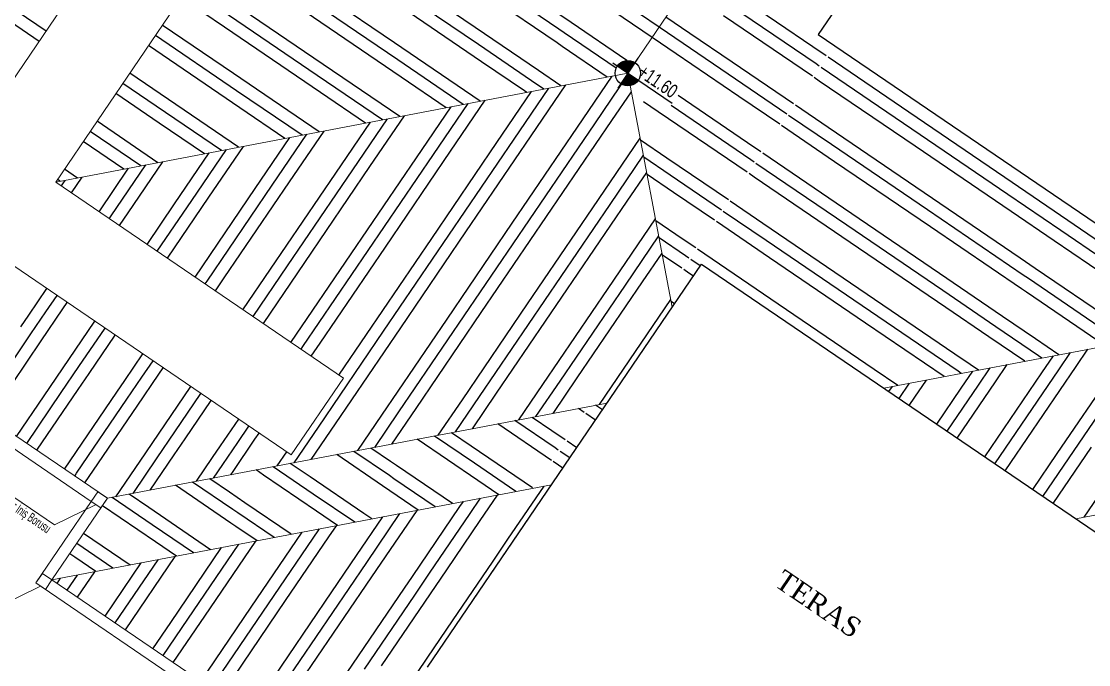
# Model space of a CAD drawing. Header units: millimetres. Extents: x 708 to 46452, y -4963 to 3960.
# Drawn here: x 7281.5 to 7511.5, y -4333.1 to -4194.6 of the extents above; entities that cross this region are included whole.
import ezdxf

# ---------------------------------------------------------------- set-up
doc = ezdxf.new("R2010")
doc.units = ezdxf.units.MM
doc.linetypes.add('DUZ', pattern=[0])
for name, color, linetype, lineweight in [('20', 1, 'Continuous', 0), ('tarama', 150, 'Continuous', 20), ('TEFRİŞ', 8, 'Continuous', 9)]:
    doc.layers.add(name, color=color, linetype=linetype, lineweight=lineweight)
for name, color, linetype in [('DUVARTARAMA', 7, 'Continuous'), ('m.tkl-kot', 4, 'DUZ'), ('Yazı', 7, 'Continuous')]:
    doc.layers.add(name, color=color, linetype=linetype)
doc.styles.add('MtXpl_Times_New_Roma', font='times.ttf')
doc.styles.add('S1', font='arial.ttf', dxfattribs={"width": 0.65, "height": 11})
doc.styles.add('style3', font='arial.ttf', dxfattribs={"width": 0.7, "height": 12})

# ---------------------------------------------------------------- blocks, each defined once
blk = doc.blocks.new('WEFJWE')
for p, q in [((35128.95, -11852.81, -13220.7), (34850.44, -12262.26, -13220.7)), ((34850.44, -12262.26, -13220.7), (35171.26, -12480.48, -13220.7)), ((34513.76, -12807.03, -13220.7), (34749.86, -12459.91, -13220.7)), ((34749.86, -12459.91, -13220.7), (35155.02, -12735.5, -13220.7)), ((34513.76, -12807.03, -13220.7), (34606.56, -12670.6, -13220.7))]:
    blk.add_line(p, q)
at = {"layer": '20'}
for p, q in [((34081.99, -12410.55, -13220.7), (34323.83, -12055, -13220.7)), ((34389.97, -12100, -13220.7), (34193.13, -12389.39, -13220.7)), ((34686.32, -12295.52, -13220.7), (34748.18, -12204.56, -13220.7)), ((34686.32, -12295.52, -13220.7), (34193.13, -12389.39, -13220.7)), ((34686.32, -12295.52, -13220.7), (34724.66, -12496.96, -13220.7)), ((34193.13, -12389.39, -13220.7), (34441.18, -12558.12, -13220.7)), ((34396.19, -12624.27, -13220.7), (34081.99, -12410.55, -13220.7)), ((34223.85, -12664.27, -13220.7), (33901.38, -12444.93, -13220.7)), ((34237.75, -12661.62, -13220.7), (33915.27, -12442.28, -13220.7)), ((34906.97, -12566.77, -13220.7), (35212.61, -12508.6, -13220.7)), ((34441.18, -12558.12, -13220.7), (34396.19, -12624.27, -13220.7)), ((34237.75, -12661.62, -13220.7), (34668.42, -12579.65, -13220.7)), ((35072.34, -12679.26, -13220.7), (35377.98, -12621.08, -13220.7)), ((34620.62, -12649.93, -13220.7), (34189.94, -12731.91, -13220.7)), ((34176.05, -12734.55, -13220.7), (34223.85, -12664.27, -13220.7)), ((34189.94, -12731.91, -13220.7), (34237.75, -12661.62, -13220.7)), ((34950.65, -13249.33, -13220.7), (34189.94, -12731.91, -13220.7)), ((34953.29, -13263.22, -13220.7), (34176.05, -12734.55, -13220.7))]:
    blk.add_line(p, q, dxfattribs=at)
at = {"layer": 'DUVARTARAMA', "color": 16, "linetype": 'Continuous', "true_color": 0x7d0808}
for p, q in [((34554.7, -12256.24, -13220.7), (34472.01, -12199.99, -13220.7)), ((34626.97, -12257.75, -13220.7), (34544.28, -12201.51, -13220.7)), ((34485.23, -12269.46, -13220.7), (34402.55, -12213.22, -13220.7)), ((34557.5, -12270.97, -13220.7), (34474.82, -12214.73, -13220.7)), ((34625.4, -12269.51, -13220.7), (34547.08, -12216.24, -13220.7)), ((34415.77, -12282.68, -13220.7), (34333.08, -12226.44, -13220.7)), ((34845.77, -12272.81, -13220.7), (34767.99, -12219.9, -13220.7)), ((34338.69, -12255.91, -13220.7), (34301.25, -12230.44, -13220.7)), ((34488.04, -12284.19, -13220.7), (34405.35, -12227.95, -13220.7)), ((34560.31, -12285.71, -13220.7), (34477.62, -12229.46, -13220.7)), ((34699.23, -12259.26, -13220.7), (34653.52, -12228.17, -13220.7)), ((34848.58, -12287.55, -13220.7), (34765.89, -12231.3, -13220.7)), ((34184.82, -12259.36, -13220.7), (34160.02, -12242.49, -13220.7)), ((34418.57, -12297.41, -13220.7), (34335.89, -12241.17, -13220.7)), ((34490.84, -12298.93, -13220.7), (34408.16, -12242.69, -13220.7)), ((34637.33, -12251.97, -13220.7), (34624.16, -12243.01, -13220.7)), ((34713.23, -12255.95, -13220.7), (34696.43, -12244.53, -13220.7)), ((34178.86, -12268.13, -13220.7), (34154.05, -12251.26, -13220.7)), ((34346.31, -12295.9, -13220.7), (34285.06, -12254.24, -13220.7)), ((34685.34, -12284.63, -13220.7), (34637.33, -12251.97, -13220.7)), ((34739.87, -12261.25, -13220.7), (34719.2, -12247.18, -13220.7)), ((34845.39, -12298.2, -13220.7), (34768.7, -12246.04, -13220.7)), ((34349.11, -12310.64, -13220.7), (34279.09, -12263.01, -13220.7)), ((34421.38, -12312.15, -13220.7), (34338.69, -12255.91, -13220.7)), ((34609.21, -12293.31, -13220.7), (34554.7, -12256.24, -13220.7)), ((34631.36, -12260.74, -13220.7), (34626.97, -12257.75, -13220.7)), ((34676.24, -12291.27, -13220.7), (34631.36, -12260.74, -13220.7)), ((34707.26, -12264.72, -13220.7), (34699.23, -12259.26, -13220.7)), ((34733.9, -12270.02, -13220.7), (34713.23, -12255.95, -13220.7)), ((34776.31, -12286.03, -13220.7), (34739.87, -12261.25, -13220.7)), ((34351.92, -12325.37, -13220.7), (34273.13, -12271.78, -13220.7)), ((34559.14, -12319.73, -13220.7), (34485.23, -12269.46, -13220.7)), ((34603.24, -12302.08, -13220.7), (34557.5, -12270.97, -13220.7)), ((34629.77, -12272.48, -13220.7), (34625.4, -12269.51, -13220.7)), ((34668.6, -12298.89, -13220.7), (34629.77, -12272.48, -13220.7)), ((34727.94, -12278.79, -13220.7), (34707.26, -12264.72, -13220.7)), ((34779.11, -12300.77, -13220.7), (34733.9, -12270.02, -13220.7)), ((34781.92, -12315.5, -13220.7), (34727.94, -12278.79, -13220.7)), ((34857.32, -12280.66, -13220.7), (34845.77, -12272.81, -13220.7)), ((34928.46, -12329.05, -13220.7), (34858.94, -12281.77, -13220.7)), ((34489.68, -12332.95, -13220.7), (34415.77, -12282.68, -13220.7)), ((34544.4, -12322.53, -13220.7), (34488.04, -12284.19, -13220.7)), ((34597.28, -12310.85, -13220.7), (34560.31, -12285.71, -13220.7)), ((34829.2, -12322.01, -13220.7), (34776.31, -12286.03, -13220.7)), ((34851.35, -12289.43, -13220.7), (34848.58, -12287.55, -13220.7)), ((34931.26, -12343.79, -13220.7), (34852.98, -12290.54, -13220.7)), ((34276.84, -12309.12, -13220.7), (34256.94, -12295.58, -13220.7)), ((34420.21, -12346.17, -13220.7), (34346.31, -12295.9, -13220.7)), ((34474.94, -12335.75, -13220.7), (34418.57, -12297.41, -13220.7)), ((34529.67, -12325.34, -13220.7), (34490.84, -12298.93, -13220.7)), ((34628.6, -12306.5, -13220.7), (34609.21, -12293.31, -13220.7)), ((34642.99, -12341.95, -13220.7), (34672.82, -12298.09, -13220.7)), ((34657.73, -12339.14, -13220.7), (34686.56, -12296.76, -13220.7)), ((34851.38, -12302.28, -13220.7), (34847.01, -12299.31, -13220.7)), ((34279.65, -12323.86, -13220.7), (34250.97, -12304.35, -13220.7)), ((34350.75, -12359.39, -13220.7), (34276.84, -12309.12, -13220.7)), ((34588.26, -12352.36, -13220.7), (34618.1, -12308.5, -13220.7)), ((34603, -12349.56, -13220.7), (34632.83, -12305.7, -13220.7)), ((34613.87, -12309.31, -13220.7), (34603.24, -12302.08, -13220.7)), ((34823.23, -12330.78, -13220.7), (34779.11, -12300.77, -13220.7)), ((34934.07, -12358.52, -13220.7), (34851.38, -12302.28, -13220.7)), ((34282.45, -12338.59, -13220.7), (34245.01, -12313.12, -13220.7)), ((34405.48, -12348.98, -13220.7), (34349.11, -12310.64, -13220.7)), ((34460.2, -12338.56, -13220.7), (34421.38, -12312.15, -13220.7)), ((34573.53, -12355.17, -13220.7), (34603.36, -12311.31, -13220.7)), ((34599.13, -12312.11, -13220.7), (34597.28, -12310.85, -13220.7)), ((34672.46, -12336.34, -13220.7), (34689.36, -12311.5, -13220.7)), ((34789.53, -12355.5, -13220.7), (34729.58, -12314.72, -13220.7)), ((34817.27, -12339.55, -13220.7), (34781.92, -12315.5, -13220.7)), ((34336.01, -12362.2, -13220.7), (34279.65, -12323.86, -13220.7)), ((34390.74, -12351.78, -13220.7), (34351.92, -12325.37, -13220.7)), ((34504.06, -12368.39, -13220.7), (34533.9, -12324.53, -13220.7)), ((34518.8, -12365.59, -13220.7), (34548.63, -12321.73, -13220.7)), ((34533.54, -12362.78, -13220.7), (34563.37, -12318.92, -13220.7)), ((34712.46, -12328.73, -13220.7), (34699.82, -12320.13, -13220.7)), ((34792.34, -12370.23, -13220.7), (34723.62, -12323.49, -13220.7)), ((34858.99, -12342.27, -13220.7), (34830.82, -12323.11, -13220.7)), ((34281.29, -12372.61, -13220.7), (34228.82, -12336.93, -13220.7)), ((34449.34, -12378.81, -13220.7), (34479.17, -12334.95, -13220.7)), ((34464.07, -12376, -13220.7), (34493.91, -12332.14, -13220.7)), ((34616.22, -12419.02, -13220.7), (34672.46, -12336.34, -13220.7)), ((34789.14, -12380.89, -13220.7), (34712.46, -12328.73, -13220.7)), ((34861.8, -12357.01, -13220.7), (34824.86, -12331.88, -13220.7)), ((35011.14, -12385.29, -13220.7), (34928.46, -12329.05, -13220.7)), ((34266.55, -12375.42, -13220.7), (34222.85, -12345.7, -13220.7)), ((34321.28, -12365, -13220.7), (34282.45, -12338.59, -13220.7)), ((34394.61, -12389.23, -13220.7), (34424.44, -12345.37, -13220.7)), ((34434.6, -12381.61, -13220.7), (34464.43, -12337.75, -13220.7)), ((34586.75, -12424.63, -13220.7), (34642.99, -12341.95, -13220.7)), ((34601.49, -12421.83, -13220.7), (34657.73, -12339.14, -13220.7)), ((34864.6, -12371.75, -13220.7), (34818.89, -12340.65, -13220.7)), ((34941.68, -12398.52, -13220.7), (34858.99, -12342.27, -13220.7)), ((35013.95, -12400.03, -13220.7), (34931.26, -12343.79, -13220.7)), ((34251.81, -12378.22, -13220.7), (34216.89, -12354.47, -13220.7)), ((34365.14, -12394.84, -13220.7), (34394.97, -12350.98, -13220.7)), ((34379.87, -12392.03, -13220.7), (34409.71, -12348.17, -13220.7)), ((34517.29, -12437.85, -13220.7), (34573.53, -12355.17, -13220.7)), ((34532.02, -12435.05, -13220.7), (34588.26, -12352.36, -13220.7)), ((34546.76, -12432.25, -13220.7), (34603, -12349.56, -13220.7)), ((34656.21, -12411.41, -13220.7), (34696.97, -12351.49, -13220.7)), ((34720.07, -12368.72, -13220.7), (34697.31, -12353.24, -13220.7)), ((34295.67, -12408.06, -13220.7), (34325.51, -12364.2, -13220.7)), ((34310.41, -12405.25, -13220.7), (34340.24, -12361.39, -13220.7)), ((34325.15, -12402.45, -13220.7), (34354.98, -12358.59, -13220.7)), ((34477.29, -12445.47, -13220.7), (34533.54, -12362.78, -13220.7)), ((34801.08, -12363.35, -13220.7), (34789.53, -12355.5, -13220.7)), ((34872.22, -12411.74, -13220.7), (34802.7, -12364.45, -13220.7)), ((34944.48, -12413.25, -13220.7), (34861.8, -12357.01, -13220.7)), ((35016.75, -12414.76, -13220.7), (34934.07, -12358.52, -13220.7)), ((34255.68, -12415.67, -13220.7), (34285.51, -12371.81, -13220.7)), ((34447.82, -12451.08, -13220.7), (34504.06, -12368.39, -13220.7)), ((34462.56, -12448.27, -13220.7), (34518.8, -12365.59, -13220.7)), ((34670.95, -12408.61, -13220.7), (34699.78, -12366.22, -13220.7)), ((34722.87, -12383.45, -13220.7), (34700.11, -12367.97, -13220.7)), ((34772.95, -12404.69, -13220.7), (34720.07, -12368.72, -13220.7)), ((34795.11, -12372.12, -13220.7), (34792.34, -12370.23, -13220.7)), ((34875.02, -12426.47, -13220.7), (34796.73, -12373.22, -13220.7)), ((34947.29, -12427.99, -13220.7), (34864.6, -12371.75, -13220.7)), ((34211.82, -12385.84, -13220.7), (34200.7, -12378.27, -13220.7)), ((34230.57, -12414.86, -13220.7), (34256.04, -12377.42, -13220.7)), ((34240.95, -12418.47, -13220.7), (34270.78, -12374.61, -13220.7)), ((34378.36, -12464.3, -13220.7), (34434.6, -12381.61, -13220.7)), ((34393.1, -12461.49, -13220.7), (34449.34, -12378.81, -13220.7)), ((34407.83, -12458.69, -13220.7), (34464.07, -12376, -13220.7)), ((34685.68, -12405.8, -13220.7), (34702.58, -12380.96, -13220.7)), ((34725.68, -12398.19, -13220.7), (34702.91, -12382.71, -13220.7)), ((34795.14, -12384.97, -13220.7), (34790.77, -12381.99, -13220.7)), ((34197.09, -12388.64, -13220.7), (34194.73, -12387.04, -13220.7)), ((34198, -12392.71, -13220.7), (34201.32, -12387.84, -13220.7)), ((34206.77, -12398.67, -13220.7), (34216.05, -12385.03, -13220.7)), ((34323.63, -12474.72, -13220.7), (34379.87, -12392.03, -13220.7)), ((34338.37, -12471.91, -13220.7), (34394.61, -12389.23, -13220.7)), ((34766.99, -12413.46, -13220.7), (34722.87, -12383.45, -13220.7)), ((34877.83, -12441.21, -13220.7), (34795.14, -12384.97, -13220.7)), ((35065.66, -12422.37, -13220.7), (35011.14, -12385.29, -13220.7)), ((34313.26, -12471.11, -13220.7), (34365.14, -12394.84, -13220.7)), ((34761.02, -12422.23, -13220.7), (34725.68, -12398.19, -13220.7)), ((35024.37, -12454.76, -13220.7), (34941.68, -12398.52, -13220.7)), ((35059.69, -12431.14, -13220.7), (35013.95, -12400.03, -13220.7)), ((34271.92, -12442.99, -13220.7), (34295.67, -12408.06, -13220.7)), ((34280.69, -12448.95, -13220.7), (34310.41, -12405.25, -13220.7)), ((34289.46, -12454.92, -13220.7), (34325.15, -12402.45, -13220.7)), ((34614.71, -12491.29, -13220.7), (34670.95, -12408.61, -13220.7)), ((34629.44, -12488.49, -13220.7), (34685.68, -12405.8, -13220.7)), ((34802.75, -12424.96, -13220.7), (34774.58, -12405.8, -13220.7)), ((34239.34, -12420.83, -13220.7), (34240.95, -12418.47, -13220.7)), ((34248.11, -12426.8, -13220.7), (34255.68, -12415.67, -13220.7)), ((34559.98, -12501.71, -13220.7), (34616.22, -12419.02, -13220.7)), ((34599.97, -12494.1, -13220.7), (34656.21, -12411.41, -13220.7)), ((34805.56, -12439.7, -13220.7), (34768.61, -12414.57, -13220.7)), ((34954.9, -12467.98, -13220.7), (34872.22, -12411.74, -13220.7)), ((35027.17, -12469.49, -13220.7), (34944.48, -12413.25, -13220.7)), ((35053.72, -12439.91, -13220.7), (35016.75, -12414.76, -13220.7)), ((34530.51, -12507.32, -13220.7), (34586.75, -12424.63, -13220.7)), ((34545.24, -12504.51, -13220.7), (34601.49, -12421.83, -13220.7)), ((34669.44, -12480.87, -13220.7), (34710.19, -12420.95, -13220.7)), ((34733.29, -12438.18, -13220.7), (34710.53, -12422.7, -13220.7)), ((34808.36, -12454.43, -13220.7), (34762.65, -12423.34, -13220.7)), ((34885.44, -12481.2, -13220.7), (34802.75, -12424.96, -13220.7)), ((34957.71, -12482.71, -13220.7), (34875.02, -12426.47, -13220.7)), ((35025.6, -12481.25, -13220.7), (34947.29, -12427.99, -13220.7)), ((35093.83, -12441.54, -13220.7), (35065.66, -12422.37, -13220.7)), ((34461.05, -12520.54, -13220.7), (34517.29, -12437.85, -13220.7)), ((34475.78, -12517.74, -13220.7), (34532.02, -12435.05, -13220.7)), ((34490.52, -12514.93, -13220.7), (34546.76, -12432.25, -13220.7)), ((34684.17, -12478.07, -13220.7), (34713, -12435.69, -13220.7)), ((34736.09, -12452.92, -13220.7), (34713.33, -12437.43, -13220.7)), ((34744.83, -12446.03, -13220.7), (34733.29, -12438.18, -13220.7)), ((35096.63, -12456.27, -13220.7), (35059.69, -12431.14, -13220.7)), ((34421.05, -12528.15, -13220.7), (34477.29, -12445.47, -13220.7)), ((34815.98, -12494.42, -13220.7), (34746.46, -12447.14, -13220.7)), ((34888.24, -12495.94, -13220.7), (34805.56, -12439.7, -13220.7)), ((34960.51, -12497.45, -13220.7), (34877.83, -12441.21, -13220.7)), ((35099.44, -12471.01, -13220.7), (35053.72, -12439.91, -13220.7)), ((34395.94, -12527.35, -13220.7), (34447.82, -12451.08, -13220.7)), ((34406.32, -12530.96, -13220.7), (34462.56, -12448.27, -13220.7)), ((34698.91, -12475.26, -13220.7), (34715.8, -12450.42, -13220.7)), ((34732.9, -12463.57, -13220.7), (34716.14, -12452.17, -13220.7)), ((34738.87, -12454.8, -13220.7), (34736.09, -12452.92, -13220.7)), ((34748.76, -12461.53, -13220.7), (34740.49, -12455.91, -13220.7)), ((34891.05, -12510.67, -13220.7), (34808.36, -12454.43, -13220.7)), ((35037.53, -12463.71, -13220.7), (35024.37, -12454.76, -13220.7)), ((34354.6, -12499.23, -13220.7), (34378.36, -12464.3, -13220.7)), ((34363.37, -12505.19, -13220.7), (34393.1, -12461.49, -13220.7)), ((34372.14, -12511.16, -13220.7), (34407.83, -12458.69, -13220.7)), ((34738.9, -12467.65, -13220.7), (34734.53, -12464.68, -13220.7)), ((35107.05, -12511, -13220.7), (35037.53, -12463.71, -13220.7)), ((34322.03, -12477.07, -13220.7), (34323.63, -12474.72, -13220.7)), ((34330.8, -12483.04, -13220.7), (34338.37, -12471.91, -13220.7)), ((34742.8, -12470.3, -13220.7), (34738.9, -12467.65, -13220.7)), ((35009.41, -12505.06, -13220.7), (34954.9, -12467.98, -13220.7)), ((35031.57, -12472.48, -13220.7), (35027.17, -12469.49, -13220.7)), ((35109.86, -12525.73, -13220.7), (35031.57, -12472.48, -13220.7)), ((34169.97, -12503.96, -13220.7), (34185.58, -12481.01, -13220.7)), ((34613.19, -12563.56, -13220.7), (34669.44, -12480.87, -13220.7)), ((34627.93, -12560.76, -13220.7), (34684.17, -12478.07, -13220.7)), ((34642.67, -12557.95, -13220.7), (34698.91, -12475.26, -13220.7)), ((34968.12, -12537.44, -13220.7), (34885.44, -12481.2, -13220.7)), ((35003.45, -12513.83, -13220.7), (34957.71, -12482.71, -13220.7)), ((35029.98, -12484.23, -13220.7), (35025.6, -12481.25, -13220.7)), ((35097.9, -12530.43, -13220.7), (35029.98, -12484.23, -13220.7)), ((34184.7, -12501.16, -13220.7), (34194.35, -12486.98, -13220.7)), ((34199.44, -12498.36, -13220.7), (34203.12, -12492.94, -13220.7)), ((34558.47, -12573.98, -13220.7), (34614.71, -12491.29, -13220.7)), ((34573.2, -12571.17, -13220.7), (34629.44, -12488.49, -13220.7)), ((34682.66, -12550.34, -13220.7), (34723.42, -12490.42, -13220.7)), ((34726.61, -12494.11, -13220.7), (34723.75, -12492.16, -13220.7)), ((34171.85, -12520.05, -13220.7), (34184.7, -12501.16, -13220.7)), ((34180.62, -12526.02, -13220.7), (34199.44, -12498.36, -13220.7)), ((34503.74, -12584.39, -13220.7), (34559.98, -12501.71, -13220.7)), ((34543.73, -12576.78, -13220.7), (34599.97, -12494.1, -13220.7)), ((34898.66, -12550.66, -13220.7), (34815.98, -12494.42, -13220.7)), ((34970.93, -12552.18, -13220.7), (34888.24, -12495.94, -13220.7)), ((34997.48, -12522.6, -13220.7), (34960.51, -12497.45, -13220.7)), ((34163.08, -12514.09, -13220.7), (34169.97, -12503.96, -13220.7)), ((34204.43, -12542.21, -13220.7), (34226.92, -12509.13, -13220.7)), ((34474.27, -12590, -13220.7), (34530.51, -12507.32, -13220.7)), ((34489, -12587.2, -13220.7), (34545.24, -12504.51, -13220.7)), ((34958.97, -12556.87, -13220.7), (34891.05, -12510.67, -13220.7)), ((35037.59, -12524.22, -13220.7), (35009.41, -12505.06, -13220.7)), ((34128.46, -12583.85, -13220.7), (34171.85, -12520.05, -13220.7)), ((34213.2, -12548.17, -13220.7), (34235.69, -12515.1, -13220.7)), ((34419.54, -12600.42, -13220.7), (34475.78, -12517.74, -13220.7)), ((34434.27, -12597.62, -13220.7), (34490.52, -12514.93, -13220.7)), ((34437.29, -12555.47, -13220.7), (34461.05, -12520.54, -13220.7)), ((35040.39, -12538.96, -13220.7), (35003.45, -12513.83, -13220.7)), ((34143.2, -12581.04, -13220.7), (34180.62, -12526.02, -13220.7)), ((34221.97, -12554.14, -13220.7), (34244.46, -12521.06, -13220.7)), ((34413.48, -12539.28, -13220.7), (34421.05, -12528.15, -13220.7)), ((35028.44, -12543.65, -13220.7), (34997.48, -12522.6, -13220.7)), ((35057.91, -12538.04, -13220.7), (35037.59, -12524.22, -13220.7)), ((34252.65, -12560.21, -13220.7), (34268.27, -12537.25, -13220.7)), ((34404.71, -12533.31, -13220.7), (34406.32, -12530.96, -13220.7)), ((34981.29, -12546.4, -13220.7), (34968.12, -12537.44, -13220.7)), ((35043.17, -12540.85, -13220.7), (35040.39, -12538.96, -13220.7)), ((35043.2, -12553.69, -13220.7), (35053.24, -12538.93, -13220.7)), ((35057.93, -12550.89, -13220.7), (35067.97, -12536.13, -13220.7)), ((35071.15, -12620.35, -13220.7), (35127.4, -12537.66, -13220.7)), ((35072.67, -12548.08, -13220.7), (35082.71, -12533.32, -13220.7)), ((34183.19, -12573.43, -13220.7), (34204.43, -12542.21, -13220.7)), ((34197.93, -12570.62, -13220.7), (34213.2, -12548.17, -13220.7)), ((34267.39, -12557.4, -13220.7), (34277.04, -12543.22, -13220.7)), ((34988.44, -12551.26, -13220.7), (34981.29, -12546.4, -13220.7)), ((35003.2, -12561.3, -13220.7), (35013.24, -12546.54, -13220.7)), ((35016.43, -12630.77, -13220.7), (35072.67, -12548.08, -13220.7)), ((35056.42, -12623.16, -13220.7), (35112.66, -12540.47, -13220.7)), ((34212.66, -12567.82, -13220.7), (34221.97, -12554.14, -13220.7)), ((34254.54, -12576.29, -13220.7), (34267.39, -12557.4, -13220.7)), ((34263.31, -12582.26, -13220.7), (34282.13, -12554.6, -13220.7)), ((34282.13, -12554.6, -13220.7), (34285.81, -12549.19, -13220.7)), ((34661.87, -12580.89, -13220.7), (34682.66, -12550.34, -13220.7)), ((34918.98, -12564.49, -13220.7), (34898.66, -12550.66, -13220.7)), ((34973.71, -12554.07, -13220.7), (34970.93, -12552.18, -13220.7)), ((34973.73, -12566.91, -13220.7), (34983.77, -12552.15, -13220.7)), ((34988.47, -12564.11, -13220.7), (34998.51, -12549.35, -13220.7)), ((34994.02, -12625.99, -13220.7), (35043.2, -12553.69, -13220.7)), ((35002.79, -12631.95, -13220.7), (35057.93, -12550.89, -13220.7)), ((34245.77, -12570.33, -13220.7), (34252.65, -12560.21, -13220.7)), ((34287.11, -12598.45, -13220.7), (34309.61, -12565.38, -13220.7)), ((34592.41, -12594.12, -13220.7), (34613.19, -12563.56, -13220.7)), ((34607.15, -12591.31, -13220.7), (34627.93, -12560.76, -13220.7)), ((34621.88, -12588.51, -13220.7), (34642.67, -12557.95, -13220.7)), ((34911.34, -12569.75, -13220.7), (34914.31, -12565.37, -13220.7)), ((34920.11, -12575.71, -13220.7), (34929.05, -12562.57, -13220.7)), ((34933.74, -12574.53, -13220.7), (34943.78, -12559.76, -13220.7)), ((34952.68, -12597.87, -13220.7), (34973.73, -12566.91, -13220.7)), ((34961.45, -12603.83, -13220.7), (34988.47, -12564.11, -13220.7)), ((34970.22, -12609.8, -13220.7), (35003.2, -12561.3, -13220.7)), ((34159.43, -12608.36, -13220.7), (34183.19, -12573.43, -13220.7)), ((34168.2, -12614.32, -13220.7), (34197.93, -12570.62, -13220.7)), ((34176.97, -12620.29, -13220.7), (34212.66, -12567.82, -13220.7)), ((34200.78, -12636.48, -13220.7), (34245.77, -12570.33, -13220.7)), ((34295.88, -12604.42, -13220.7), (34318.38, -12571.34, -13220.7)), ((34537.68, -12604.53, -13220.7), (34558.47, -12573.98, -13220.7)), ((34552.42, -12601.73, -13220.7), (34573.2, -12571.17, -13220.7)), ((34928.88, -12581.68, -13220.7), (34933.74, -12574.53, -13220.7)), ((34211.15, -12640.09, -13220.7), (34254.54, -12576.29, -13220.7)), ((34225.88, -12637.28, -13220.7), (34263.31, -12582.26, -13220.7)), ((34304.65, -12610.38, -13220.7), (34327.15, -12577.31, -13220.7)), ((34482.95, -12614.95, -13220.7), (34503.74, -12584.39, -13220.7)), ((34522.95, -12607.34, -13220.7), (34543.73, -12576.78, -13220.7)), ((34648.54, -12587.6, -13220.7), (34643.75, -12584.34, -13220.7)), ((34664.4, -12585.56, -13220.7), (34658.49, -12581.54, -13220.7)), ((34335.34, -12616.45, -13220.7), (34350.95, -12593.5, -13220.7)), ((34453.48, -12620.56, -13220.7), (34474.27, -12590, -13220.7)), ((34468.22, -12617.76, -13220.7), (34489, -12587.2, -13220.7)), ((34620.81, -12603.55, -13220.7), (34603.76, -12591.96, -13220.7)), ((34658.43, -12594.33, -13220.7), (34650.17, -12588.71, -13220.7)), ((34265.88, -12629.67, -13220.7), (34287.11, -12598.45, -13220.7)), ((34350.08, -12613.64, -13220.7), (34359.72, -12599.46, -13220.7)), ((34398.75, -12630.98, -13220.7), (34419.54, -12600.42, -13220.7)), ((34413.49, -12628.17, -13220.7), (34434.27, -12597.62, -13220.7)), ((34620.42, -12628.94, -13220.7), (34574.29, -12597.57, -13220.7)), ((34623.61, -12618.29, -13220.7), (34589.02, -12594.76, -13220.7)), ((34632.35, -12611.4, -13220.7), (34620.81, -12603.55, -13220.7)), ((34280.61, -12626.86, -13220.7), (34295.88, -12604.42, -13220.7)), ((34295.35, -12624.06, -13220.7), (34304.65, -12610.38, -13220.7)), ((34345.99, -12638.5, -13220.7), (34364.81, -12610.84, -13220.7)), ((34364.81, -12610.84, -13220.7), (34368.49, -12605.43, -13220.7)), ((34556.95, -12646.25, -13220.7), (34504.82, -12610.79, -13220.7)), ((34554.15, -12631.51, -13220.7), (34519.56, -12607.98, -13220.7)), ((34551.34, -12616.77, -13220.7), (34534.29, -12605.18, -13220.7)), ((34642.24, -12618.13, -13220.7), (34633.98, -12612.51, -13220.7)), ((35079.68, -12677.86, -13220.7), (35125.88, -12609.93, -13220.7)), ((34328.45, -12626.57, -13220.7), (34335.34, -12616.45, -13220.7)), ((34337.22, -12632.54, -13220.7), (34350.08, -12613.64, -13220.7)), ((34384.02, -12633.78, -13220.7), (34392.29, -12621.62, -13220.7)), ((34480.81, -12642.1, -13220.7), (34450.1, -12621.21, -13220.7)), ((34481.88, -12630, -13220.7), (34464.83, -12618.4, -13220.7)), ((34604.23, -12652.75, -13220.7), (34551.34, -12616.77, -13220.7)), ((34626.39, -12620.17, -13220.7), (34623.61, -12618.29, -13220.7)), ((34636.28, -12626.9, -13220.7), (34628.01, -12621.28, -13220.7)), ((35044.14, -12660.07, -13220.7), (35071.15, -12620.35, -13220.7)), ((35052.91, -12666.04, -13220.7), (35085.89, -12617.55, -13220.7)), ((34245.09, -12660.23, -13220.7), (34265.88, -12629.67, -13220.7)), ((34259.83, -12657.42, -13220.7), (34280.61, -12626.86, -13220.7)), ((34274.56, -12654.62, -13220.7), (34295.35, -12624.06, -13220.7)), ((34314.56, -12647, -13220.7), (34328.45, -12626.57, -13220.7)), ((34474.85, -12650.87, -13220.7), (34435.36, -12624.01, -13220.7)), ((34486.78, -12633.33, -13220.7), (34481.88, -12630, -13220.7)), ((34626.42, -12633.02, -13220.7), (34622.04, -12630.05, -13220.7)), ((35011.56, -12637.92, -13220.7), (35016.43, -12630.77, -13220.7)), ((35035.37, -12654.11, -13220.7), (35056.42, -12623.16, -13220.7)), ((34209.55, -12642.44, -13220.7), (34211.15, -12640.09, -13220.7)), ((34218.32, -12648.41, -13220.7), (34225.88, -12637.28, -13220.7)), ((34329.29, -12644.2, -13220.7), (34337.22, -12632.54, -13220.7)), ((34344.03, -12641.4, -13220.7), (34345.99, -12638.5, -13220.7)), ((34372.31, -12641.6, -13220.7), (34365.9, -12637.23, -13220.7)), ((34415.22, -12657.95, -13220.7), (34380.63, -12634.43, -13220.7)), ((34412.42, -12643.22, -13220.7), (34395.37, -12631.62, -13220.7)), ((34535.11, -12666.21, -13220.7), (34486.78, -12633.33, -13220.7)), ((34589.84, -12655.79, -13220.7), (34554.15, -12631.51, -13220.7)), ((34630.31, -12635.67, -13220.7), (34626.42, -12633.02, -13220.7)), ((34345.76, -12671.18, -13220.7), (34311.17, -12647.65, -13220.7)), ((34342.95, -12656.44, -13220.7), (34325.9, -12644.84, -13220.7)), ((34418.03, -12672.69, -13220.7), (34372.31, -12641.6, -13220.7)), ((34458.66, -12674.67, -13220.7), (34412.42, -12643.22, -13220.7)), ((34484.68, -12644.73, -13220.7), (34480.81, -12642.1, -13220.7)), ((34520.38, -12669.01, -13220.7), (34484.68, -12644.73, -13220.7)), ((34575.11, -12658.59, -13220.7), (34556.95, -12646.25, -13220.7)), ((34273.49, -12669.66, -13220.7), (34256.44, -12658.07, -13220.7)), ((34344.19, -12682.94, -13220.7), (34296.43, -12650.45, -13220.7)), ((34356.12, -12665.4, -13220.7), (34342.95, -12656.44, -13220.7)), ((34450.92, -12682.23, -13220.7), (34415.22, -12657.95, -13220.7)), ((34487.49, -12659.47, -13220.7), (34474.85, -12650.87, -13220.7)), ((34559.17, -12680.7, -13220.7), (34574.08, -12658.79, -13220.7)), ((34582.97, -12696.89, -13220.7), (34614.07, -12651.18, -13220.7)), ((34279.1, -12699.13, -13220.7), (34233.38, -12668.04, -13220.7)), ((34276.29, -12684.4, -13220.7), (34241.71, -12660.87, -13220.7)), ((34396.19, -12692.65, -13220.7), (34356.12, -12665.4, -13220.7)), ((34505.64, -12671.82, -13220.7), (34487.49, -12659.47, -13220.7)), ((34541.63, -12668.77, -13220.7), (34544.6, -12664.4, -13220.7)), ((34550.4, -12674.74, -13220.7), (34559.34, -12661.59, -13220.7)), ((34326.72, -12705.87, -13220.7), (34273.49, -12669.66, -13220.7)), ((34350.16, -12674.17, -13220.7), (34345.76, -12671.18, -13220.7)), ((34381.45, -12695.45, -13220.7), (34350.16, -12674.17, -13220.7)), ((34436.18, -12685.04, -13220.7), (34418.03, -12672.69, -13220.7)), ((34465.65, -12679.43, -13220.7), (34458.66, -12674.67, -13220.7)), ((34461.25, -12716.9, -13220.7), (34489.88, -12674.82, -13220.7)), ((34470.02, -12722.86, -13220.7), (34504.61, -12672.01, -13220.7)), ((34500.71, -12728.93, -13220.7), (34541.63, -12668.77, -13220.7)), ((34515.45, -12726.13, -13220.7), (34550.4, -12674.74, -13220.7)), ((34311.99, -12708.68, -13220.7), (34276.29, -12684.4, -13220.7)), ((34348.56, -12685.91, -13220.7), (34344.19, -12682.94, -13220.7)), ((34366.72, -12698.26, -13220.7), (34348.56, -12685.91, -13220.7)), ((34428.68, -12694.74, -13220.7), (34435.15, -12685.23, -13220.7)), ((34452.48, -12710.93, -13220.7), (34475.14, -12677.62, -13220.7)), ((34530.18, -12723.32, -13220.7), (34559.17, -12680.7, -13220.7)), ((34257.26, -12719.09, -13220.7), (34217.19, -12691.84, -13220.7)), ((34361.78, -12755.37, -13220.7), (34405.68, -12690.84, -13220.7)), ((34376.52, -12752.57, -13220.7), (34419.91, -12688.78, -13220.7)), ((34391.25, -12749.77, -13220.7), (34428.68, -12694.74, -13220.7)), ((34419.91, -12688.78, -13220.7), (34420.41, -12688.04, -13220.7)), ((34242.52, -12721.9, -13220.7), (34211.23, -12700.61, -13220.7)), ((34297.25, -12711.48, -13220.7), (34279.1, -12699.13, -13220.7)), ((34292.32, -12768.6, -13220.7), (34336.21, -12704.07, -13220.7)), ((34307.06, -12765.79, -13220.7), (34350.95, -12701.26, -13220.7)), ((34321.79, -12762.99, -13220.7), (34365.68, -12698.46, -13220.7)), ((34570.17, -12715.71, -13220.7), (34582.97, -12696.89, -13220.7)), ((34209.64, -12712.36, -13220.7), (34205.26, -12709.38, -13220.7)), ((34227.79, -12724.7, -13220.7), (34209.64, -12712.36, -13220.7)), ((34253.2, -12774.93, -13220.7), (34296.22, -12711.68, -13220.7)), ((34431.25, -12742.15, -13220.7), (34452.48, -12710.93, -13220.7)), ((34235.66, -12763, -13220.7), (34266.75, -12717.29, -13220.7)), ((34244.43, -12768.97, -13220.7), (34281.49, -12714.48, -13220.7)), ((34445.98, -12739.35, -13220.7), (34461.25, -12716.9, -13220.7)), ((34460.72, -12736.54, -13220.7), (34470.02, -12722.86, -13220.7)), ((34511.37, -12750.98, -13220.7), (34530.18, -12723.32, -13220.7)), ((34535.17, -12767.17, -13220.7), (34570.17, -12715.71, -13220.7)), ((34194.31, -12734.88, -13220.7), (34197.29, -12730.51, -13220.7)), ((34203.08, -12740.85, -13220.7), (34212.02, -12727.7, -13220.7)), ((34211.85, -12746.81, -13220.7), (34226.76, -12724.9, -13220.7)), ((34493.83, -12739.05, -13220.7), (34500.71, -12728.93, -13220.7)), ((34502.6, -12745.02, -13220.7), (34515.45, -12726.13, -13220.7)), ((34389.74, -12822.03, -13220.7), (34445.98, -12739.35, -13220.7)), ((34404.48, -12819.23, -13220.7), (34460.72, -12736.54, -13220.7)), ((34444.47, -12811.62, -13220.7), (34493.83, -12739.05, -13220.7)), ((34335.88, -12831.17, -13220.7), (34391.25, -12749.77, -13220.7)), ((34375.01, -12824.84, -13220.7), (34431.25, -12742.15, -13220.7)), ((34459.2, -12808.81, -13220.7), (34502.6, -12745.02, -13220.7)), ((34473.94, -12806.01, -13220.7), (34511.37, -12750.98, -13220.7)), ((34318.34, -12819.24, -13220.7), (34361.78, -12755.37, -13220.7)), ((34327.11, -12825.21, -13220.7), (34376.52, -12752.57, -13220.7)), ((34277, -12791.12, -13220.7), (34292.32, -12768.6, -13220.7)), ((34285.77, -12797.09, -13220.7), (34307.06, -12765.79, -13220.7)), ((34294.54, -12803.05, -13220.7), (34321.79, -12762.99, -13220.7)), ((34513.93, -12798.39, -13220.7), (34535.17, -12767.17, -13220.7)), ((34457.69, -12881.08, -13220.7), (34513.93, -12798.39, -13220.7))]:
    blk.add_line(p, q, dxfattribs=at)
at = {"layer": 'm.tkl-kot', "color": 7}
for p, q in [((34673.35, -12286.7, -13220.7), (34724.44, -12321.45, -13220.7)), ((34695.02, -12282.72, -13220.7), (34677.62, -12308.32, -13220.7))]:
    blk.add_line(p, q, dxfattribs=at)
at = {"layer": 'm.tkl-kot', "color": 7, "const_width": 10.94, "elevation": -13220.7}
for points in [[(34689.39, -12291, 0.414214), (34681.8, -12292.44, 1)], [(34683.24, -12300.04, 0.414214), (34690.84, -12298.59, 1)]]:
    blk.add_lwpolyline(points, format="xyb", dxfattribs=at)
at = {"layer": 'm.tkl-kot', "color": 7}
blk.add_circle((34686.32, -12295.52, -13220.7), 10.94, dxfattribs=at)
at = {"layer": 'TEFRİŞ'}
for p, q in [((34191.98, -12684.46, -13220.7), (34113.17, -12630.86, -13220.7)), ((34227.99, -12667.08, -13220.7), (34191.98, -12684.46, -13220.7)), ((34180.18, -12737.36, -13220.7), (34144.17, -12754.74, -13220.7))]:
    blk.add_line(p, q, dxfattribs=at)
at = {"layer": 'TEFRİŞ', "linetype": 'Continuous'}
for p, q in [((34229.48, -12656, -13220.7), (34223.85, -12664.27, -13220.7)), ((34237.75, -12661.62, -13220.7), (34229.48, -12656, -13220.7)), ((34223.85, -12664.27, -13220.7), (34232.12, -12669.89, -13220.7)), ((34232.12, -12669.89, -13220.7), (34237.75, -12661.62, -13220.7)), ((34181.67, -12726.28, -13220.7), (34176.05, -12734.55, -13220.7)), ((34189.94, -12731.91, -13220.7), (34181.67, -12726.28, -13220.7)), ((34184.32, -12740.18, -13220.7), (34189.94, -12731.91, -13220.7)), ((34176.05, -12734.55, -13220.7), (34184.32, -12740.18, -13220.7))]:
    blk.add_line(p, q, dxfattribs=at)
at = {"layer": 'tarama', "style": 'MtXpl_Times_New_Roma'}
blk.add_text('TERAS', height=17.293, rotation=325.77698, dxfattribs=at).set_placement((34811.57, -12736.42, -13220.7))
at = {"layer": 'TEFRİŞ', "style": 'S1', "width": 0.6}
blk.add_text('Köşeli PVC Yağmur İniş Borusu  ', height=8, rotation=325.77698, dxfattribs=at).set_placement((34107.37, -12638.88, -13220.7))
at = {"layer": 'Yazı', "style": 'style3', "width": 0.7}
blk.add_text('+11.60', height=12, rotation=325.77698, dxfattribs=at).set_placement((34694.02, -12297.27, -13220.7))

msp = doc.modelspace()

# ---------------------------------------------------------------- block references
at = {"xscale": 0.25, "yscale": 0.25, "zscale": 0.25}
msp.add_blockref('WEFJWE', (-1259.348, -1131.908, 3305.175), dxfattribs=at)

doc.saveas('drawing.dxf')
